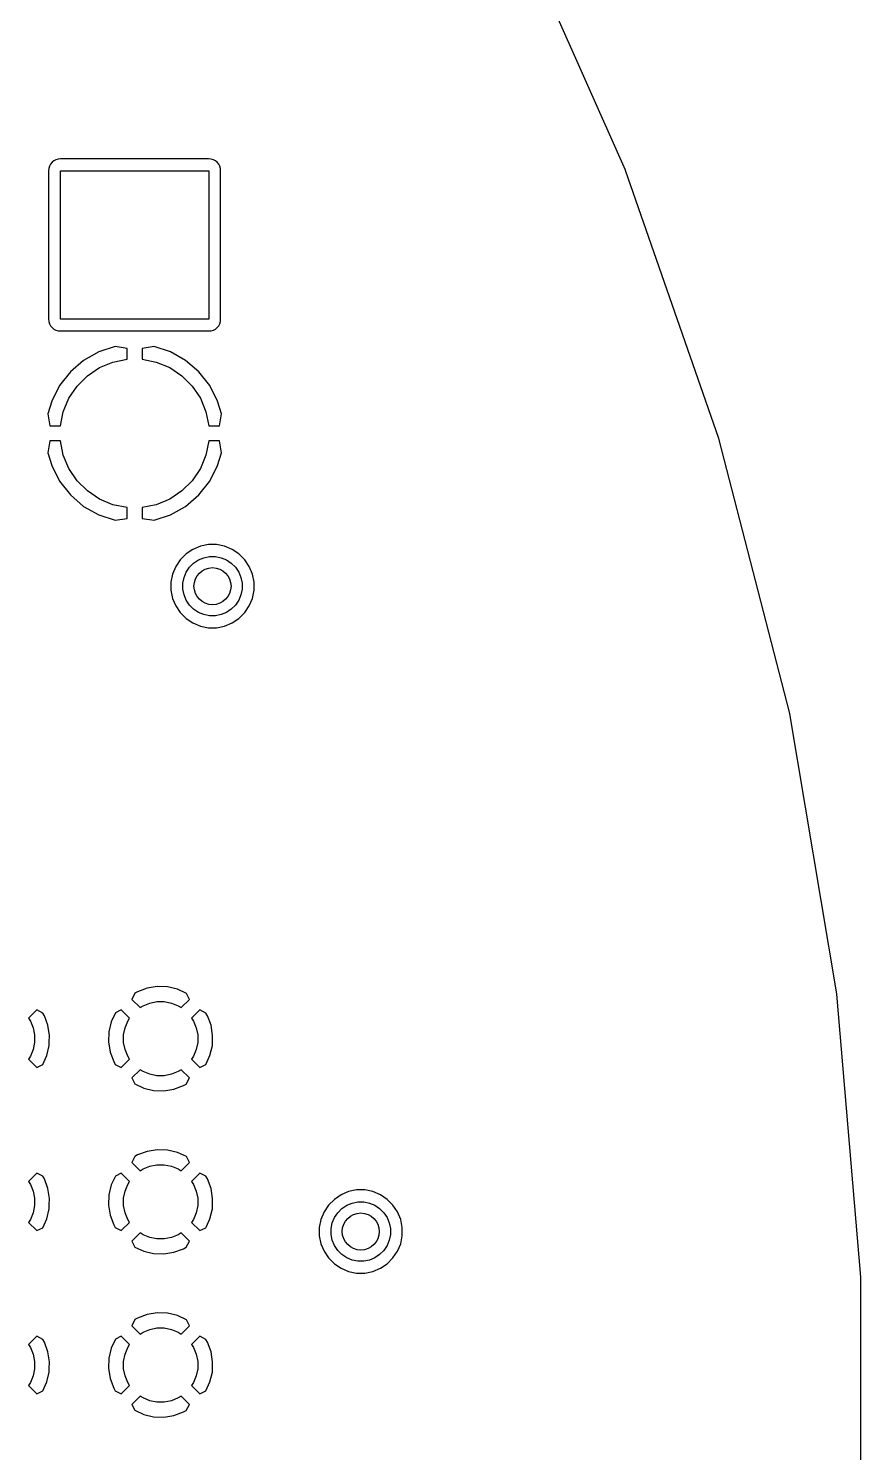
# Model space of a CAD drawing. Extents: x 115.8 to 161.5, y -138.1 to -92.4.
# Drawn here: x 155.91 to 161.52, y -115.49 to -105.89 of the extents above; entities that cross this region are included whole.
import ezdxf

# ---------------------------------------------------------------- set-up
doc = ezdxf.new("R2010")
doc.units = 0
doc.layers.add('BLACK', color=7, linetype='CONTINUOUS')

msp = doc.modelspace()

# ---------------------------------------------------------------- linework, layer by layer
at = {"layer": 'BLACK', "linetype": 'CONTINUOUS'}
for p, q in [((159.154, -105.095), (159.933, -106.844)), ((156.051, -106.819), (156.046, -106.834)), ((156.058, -106.805), (156.051, -106.819)), ((156.068, -106.793), (156.058, -106.805)), ((156.08, -106.783), (156.068, -106.793)), ((156.094, -106.776), (156.08, -106.783)), ((156.109, -106.771), (156.094, -106.776)), ((156.126, -106.77), (156.109, -106.771)), ((157.124, -106.77), (156.126, -106.77)), ((157.141, -106.771), (157.124, -106.77)), ((157.156, -106.776), (157.141, -106.771)), ((157.17, -106.783), (157.156, -106.776)), ((157.182, -106.793), (157.17, -106.783)), ((157.192, -106.805), (157.182, -106.793)), ((157.199, -106.819), (157.192, -106.805)), ((157.204, -106.834), (157.199, -106.819)), ((156.046, -106.834), (156.045, -106.851)), ((156.045, -106.851), (156.045, -107.849)), ((156.125, -107.85), (156.125, -106.85)), ((156.125, -106.85), (157.125, -106.85)), ((157.125, -106.85), (157.125, -107.85)), ((157.205, -106.851), (157.204, -106.834)), ((157.205, -107.849), (157.205, -106.851)), ((159.933, -106.844), (159.933, -106.844)), ((159.933, -106.844), (159.933, -106.844)), ((159.933, -106.844), (159.933, -106.845)), ((159.933, -106.845), (160.563, -108.653)), ((156.045, -107.849), (156.046, -107.866)), ((156.046, -107.866), (156.051, -107.881)), ((156.051, -107.881), (156.058, -107.895)), ((157.125, -107.85), (156.125, -107.85)), ((157.192, -107.895), (157.199, -107.881)), ((157.199, -107.881), (157.204, -107.866)), ((157.204, -107.866), (157.205, -107.849)), ((156.058, -107.895), (156.068, -107.907)), ((156.068, -107.907), (156.08, -107.917)), ((156.08, -107.917), (156.094, -107.924)), ((156.094, -107.924), (156.109, -107.929)), ((156.109, -107.929), (156.126, -107.93)), ((156.126, -107.93), (157.124, -107.93)), ((157.124, -107.93), (157.141, -107.929)), ((157.141, -107.929), (157.156, -107.924)), ((157.156, -107.924), (157.17, -107.917)), ((157.17, -107.917), (157.182, -107.907)), ((157.182, -107.907), (157.192, -107.895)), ((156.383, -108.071), (156.281, -108.128)), ((156.494, -108.035), (156.383, -108.071)), ((156.575, -108.047), (156.494, -108.035)), ((156.575, -108.12), (156.575, -108.047)), ((156.756, -108.035), (156.675, -108.047)), ((156.675, -108.047), (156.675, -108.12)), ((156.867, -108.071), (156.756, -108.035)), ((156.969, -108.128), (156.867, -108.071)), ((156.281, -108.128), (156.192, -108.205)), ((156.388, -108.177), (156.479, -108.139)), ((156.479, -108.139), (156.575, -108.12)), ((156.675, -108.12), (156.771, -108.139)), ((156.771, -108.139), (156.862, -108.177)), ((157.058, -108.205), (156.969, -108.128)), ((156.192, -108.205), (156.119, -108.298)), ((156.237, -108.301), (156.306, -108.232)), ((156.306, -108.232), (156.388, -108.177)), ((156.862, -108.177), (156.944, -108.232)), ((156.944, -108.232), (157.013, -108.301)), ((157.131, -108.298), (157.058, -108.205)), ((156.119, -108.298), (156.066, -108.403)), ((156.182, -108.383), (156.237, -108.301)), ((157.013, -108.301), (157.068, -108.383)), ((157.184, -108.403), (157.131, -108.298)), ((156.066, -108.403), (156.04, -108.488)), ((156.144, -108.474), (156.182, -108.383)), ((157.068, -108.383), (157.106, -108.474)), ((157.21, -108.488), (157.184, -108.403)), ((156.04, -108.488), (156.053, -108.57)), ((156.125, -108.57), (156.144, -108.474)), ((157.106, -108.474), (157.125, -108.57)), ((157.197, -108.57), (157.21, -108.488)), ((156.053, -108.57), (156.125, -108.57)), ((157.125, -108.57), (157.197, -108.57)), ((160.563, -108.653), (160.563, -108.653)), ((160.563, -108.653), (160.563, -108.654)), ((160.563, -108.654), (160.563, -108.654)), ((160.563, -108.654), (161.04, -110.509)), ((156.053, -108.67), (156.04, -108.752)), ((156.125, -108.67), (156.053, -108.67)), ((156.144, -108.766), (156.125, -108.67)), ((157.125, -108.67), (157.106, -108.766)), ((157.197, -108.67), (157.125, -108.67)), ((157.21, -108.752), (157.197, -108.67)), ((156.04, -108.752), (156.066, -108.837)), ((156.066, -108.837), (156.119, -108.942)), ((156.182, -108.857), (156.144, -108.766)), ((157.106, -108.766), (157.068, -108.857)), ((157.131, -108.942), (157.184, -108.837)), ((157.184, -108.837), (157.21, -108.752)), ((156.119, -108.942), (156.192, -109.035)), ((156.237, -108.939), (156.182, -108.857)), ((156.306, -109.008), (156.237, -108.939)), ((157.013, -108.939), (156.944, -109.008)), ((157.068, -108.857), (157.013, -108.939)), ((157.058, -109.035), (157.131, -108.942)), ((156.192, -109.035), (156.281, -109.112)), ((156.388, -109.063), (156.306, -109.008)), ((156.944, -109.008), (156.862, -109.063)), ((156.969, -109.112), (157.058, -109.035)), ((156.281, -109.112), (156.383, -109.169)), ((156.479, -109.101), (156.388, -109.063)), ((156.575, -109.12), (156.479, -109.101)), ((156.575, -109.193), (156.575, -109.12)), ((156.771, -109.101), (156.675, -109.12)), ((156.675, -109.12), (156.675, -109.193)), ((156.862, -109.063), (156.771, -109.101)), ((156.867, -109.169), (156.969, -109.112)), ((156.383, -109.169), (156.494, -109.205)), ((156.494, -109.205), (156.575, -109.193)), ((156.675, -109.193), (156.756, -109.205)), ((156.756, -109.205), (156.867, -109.169)), ((157.017, -109.402), (156.972, -109.433)), ((157.068, -109.381), (157.017, -109.402)), ((157.122, -109.37), (157.068, -109.381)), ((157.178, -109.37), (157.122, -109.37)), ((157.232, -109.381), (157.178, -109.37)), ((157.283, -109.402), (157.232, -109.381)), ((157.328, -109.433), (157.283, -109.402)), ((156.902, -109.517), (156.881, -109.568)), ((156.933, -109.472), (156.902, -109.517)), ((156.972, -109.433), (156.933, -109.472)), ((156.995, -109.523), (157.023, -109.495)), ((157.023, -109.495), (157.055, -109.473)), ((157.055, -109.473), (157.092, -109.458)), ((157.092, -109.458), (157.13, -109.45)), ((157.13, -109.45), (157.17, -109.45)), ((157.17, -109.45), (157.208, -109.458)), ((157.208, -109.458), (157.245, -109.473)), ((157.245, -109.473), (157.277, -109.495)), ((157.277, -109.495), (157.305, -109.523)), ((157.367, -109.472), (157.328, -109.433)), ((157.398, -109.517), (157.367, -109.472)), ((157.419, -109.568), (157.398, -109.517)), ((156.881, -109.568), (156.87, -109.622)), ((156.95, -109.63), (156.958, -109.592)), ((156.958, -109.592), (156.973, -109.555)), ((156.973, -109.555), (156.995, -109.523)), ((157.305, -109.523), (157.327, -109.555)), ((157.327, -109.555), (157.342, -109.592)), ((157.342, -109.592), (157.35, -109.63)), ((157.43, -109.622), (157.419, -109.568)), ((156.87, -109.622), (156.87, -109.678)), ((156.87, -109.678), (156.881, -109.732)), ((156.95, -109.67), (156.95, -109.63)), ((156.958, -109.708), (156.95, -109.67)), ((156.973, -109.745), (156.958, -109.708)), ((157.342, -109.708), (157.327, -109.745)), ((157.35, -109.67), (157.342, -109.708)), ((157.35, -109.63), (157.35, -109.67)), ((157.419, -109.732), (157.43, -109.678)), ((157.43, -109.678), (157.43, -109.622)), ((156.881, -109.732), (156.902, -109.783)), ((156.902, -109.783), (156.933, -109.828)), ((156.995, -109.777), (156.973, -109.745)), ((157.023, -109.805), (156.995, -109.777)), ((157.055, -109.827), (157.023, -109.805)), ((157.277, -109.805), (157.245, -109.827)), ((157.305, -109.777), (157.277, -109.805)), ((157.327, -109.745), (157.305, -109.777)), ((157.367, -109.828), (157.398, -109.783)), ((157.398, -109.783), (157.419, -109.732)), ((156.933, -109.828), (156.972, -109.867)), ((156.972, -109.867), (157.017, -109.898)), ((157.017, -109.898), (157.068, -109.919)), ((157.092, -109.842), (157.055, -109.827)), ((157.13, -109.85), (157.092, -109.842)), ((157.17, -109.85), (157.13, -109.85)), ((157.208, -109.842), (157.17, -109.85)), ((157.245, -109.827), (157.208, -109.842)), ((157.232, -109.919), (157.283, -109.898)), ((157.283, -109.898), (157.328, -109.867)), ((157.328, -109.867), (157.367, -109.828)), ((157.068, -109.919), (157.122, -109.93)), ((157.122, -109.93), (157.178, -109.93)), ((157.178, -109.93), (157.232, -109.919)), ((161.04, -110.509), (161.04, -110.509)), ((161.04, -110.509), (161.04, -110.509)), ((161.04, -110.509), (161.04, -110.51)), ((161.04, -110.51), (161.359, -112.397)), ((156.627, -112.394), (156.606, -112.435)), ((156.645, -112.384), (156.627, -112.394)), ((156.71, -112.36), (156.645, -112.384)), ((156.778, -112.349), (156.71, -112.36)), ((156.847, -112.351), (156.778, -112.349)), ((156.914, -112.367), (156.847, -112.351)), ((156.974, -112.395), (156.914, -112.367)), ((156.994, -112.435), (156.974, -112.395)), ((161.359, -112.397), (161.359, -112.398)), ((161.359, -112.398), (161.359, -112.398)), ((161.359, -112.398), (161.359, -112.399)), ((161.359, -112.399), (161.519, -114.307)), ((156.606, -112.435), (156.662, -112.491)), ((156.662, -112.491), (156.682, -112.478)), ((156.682, -112.478), (156.727, -112.46)), ((156.727, -112.46), (156.775, -112.45)), ((156.775, -112.45), (156.825, -112.45)), ((156.825, -112.45), (156.873, -112.46)), ((156.873, -112.46), (156.918, -112.478)), ((156.918, -112.478), (156.938, -112.491)), ((156.938, -112.491), (156.994, -112.435)), ((155.965, -112.506), (155.909, -112.562)), ((155.909, -112.562), (155.922, -112.582)), ((155.922, -112.582), (155.94, -112.627)), ((156.006, -112.527), (155.965, -112.506)), ((156.016, -112.545), (156.006, -112.527)), ((156.04, -112.61), (156.016, -112.545)), ((156.467, -112.586), (156.451, -112.653)), ((156.495, -112.526), (156.467, -112.586)), ((156.535, -112.506), (156.495, -112.526)), ((156.591, -112.562), (156.535, -112.506)), ((156.56, -112.627), (156.578, -112.582)), ((156.578, -112.582), (156.591, -112.562)), ((157.065, -112.506), (157.009, -112.562)), ((157.009, -112.562), (157.022, -112.582)), ((157.022, -112.582), (157.04, -112.627)), ((157.106, -112.527), (157.065, -112.506)), ((157.116, -112.545), (157.106, -112.527)), ((157.14, -112.61), (157.116, -112.545)), ((155.94, -112.627), (155.95, -112.675)), ((155.95, -112.675), (155.95, -112.725)), ((156.051, -112.678), (156.04, -112.61)), ((156.049, -112.723), (156.051, -112.678)), ((156.451, -112.653), (156.449, -112.722)), ((156.55, -112.675), (156.56, -112.627)), ((156.55, -112.725), (156.55, -112.675)), ((157.04, -112.627), (157.05, -112.675)), ((157.05, -112.675), (157.05, -112.725)), ((157.151, -112.678), (157.14, -112.61)), ((157.149, -112.747), (157.151, -112.678)), ((155.94, -112.773), (155.922, -112.818)), ((155.95, -112.725), (155.94, -112.773)), ((156.033, -112.814), (156.049, -112.747)), ((156.049, -112.747), (156.049, -112.723)), ((156.449, -112.722), (156.46, -112.79)), ((156.56, -112.773), (156.55, -112.725)), ((156.578, -112.818), (156.56, -112.773)), ((157.04, -112.773), (157.022, -112.818)), ((157.05, -112.725), (157.04, -112.773)), ((157.133, -112.814), (157.149, -112.747)), ((155.922, -112.818), (155.909, -112.838)), ((155.909, -112.838), (155.965, -112.894)), ((155.965, -112.894), (156.005, -112.874)), ((156.005, -112.874), (156.033, -112.814)), ((156.46, -112.79), (156.484, -112.855)), ((156.484, -112.855), (156.494, -112.873)), ((156.494, -112.873), (156.535, -112.894)), ((156.535, -112.894), (156.591, -112.838)), ((156.591, -112.838), (156.578, -112.818)), ((157.022, -112.818), (157.009, -112.838)), ((157.009, -112.838), (157.065, -112.894)), ((157.065, -112.894), (157.105, -112.874)), ((157.105, -112.874), (157.133, -112.814)), ((156.662, -112.909), (156.606, -112.965)), ((156.606, -112.965), (156.626, -113.005)), ((156.682, -112.922), (156.662, -112.909)), ((156.727, -112.94), (156.682, -112.922)), ((156.775, -112.95), (156.727, -112.94)), ((156.825, -112.95), (156.775, -112.95)), ((156.873, -112.94), (156.825, -112.95)), ((156.918, -112.922), (156.873, -112.94)), ((156.938, -112.909), (156.918, -112.922)), ((156.994, -112.965), (156.938, -112.909)), ((156.973, -113.006), (156.994, -112.965)), ((156.626, -113.005), (156.686, -113.033)), ((156.686, -113.033), (156.753, -113.049)), ((156.753, -113.049), (156.822, -113.051)), ((156.822, -113.051), (156.89, -113.04)), ((156.89, -113.04), (156.955, -113.016)), ((156.955, -113.016), (156.973, -113.006)), ((156.778, -113.449), (156.71, -113.46)), ((156.847, -113.451), (156.778, -113.449)), ((156.914, -113.467), (156.847, -113.451)), ((156.627, -113.494), (156.606, -113.535)), ((156.606, -113.535), (156.662, -113.591)), ((156.645, -113.484), (156.627, -113.494)), ((156.71, -113.46), (156.645, -113.484)), ((156.727, -113.56), (156.775, -113.55)), ((156.775, -113.55), (156.825, -113.55)), ((156.825, -113.55), (156.873, -113.56)), ((156.974, -113.495), (156.914, -113.467)), ((156.938, -113.591), (156.994, -113.535)), ((156.994, -113.535), (156.974, -113.495)), ((155.965, -113.606), (155.909, -113.662)), ((156.006, -113.627), (155.965, -113.606)), ((156.016, -113.645), (156.006, -113.627)), ((156.04, -113.71), (156.016, -113.645)), ((156.495, -113.626), (156.467, -113.686)), ((156.535, -113.606), (156.495, -113.626)), ((156.591, -113.662), (156.535, -113.606)), ((156.662, -113.591), (156.682, -113.578)), ((156.682, -113.578), (156.727, -113.56)), ((156.873, -113.56), (156.918, -113.578)), ((156.918, -113.578), (156.938, -113.591)), ((157.065, -113.606), (157.009, -113.662)), ((157.106, -113.627), (157.065, -113.606)), ((157.116, -113.645), (157.106, -113.627)), ((157.14, -113.71), (157.116, -113.645)), ((155.909, -113.662), (155.922, -113.682)), ((155.922, -113.682), (155.94, -113.727)), ((155.94, -113.727), (155.95, -113.775)), ((156.051, -113.778), (156.04, -113.71)), ((156.467, -113.686), (156.451, -113.753)), ((156.55, -113.775), (156.56, -113.727)), ((156.56, -113.727), (156.578, -113.682)), ((156.578, -113.682), (156.591, -113.662)), ((157.009, -113.662), (157.022, -113.682)), ((157.022, -113.682), (157.04, -113.727)), ((157.04, -113.727), (157.05, -113.775)), ((157.151, -113.778), (157.14, -113.71)), ((158.068, -113.731), (158.017, -113.752)), ((158.122, -113.72), (158.068, -113.731)), ((158.178, -113.72), (158.122, -113.72)), ((158.232, -113.731), (158.178, -113.72)), ((158.283, -113.752), (158.232, -113.731)), ((155.95, -113.825), (155.94, -113.873)), ((155.95, -113.775), (155.95, -113.825)), ((156.049, -113.822), (156.051, -113.778)), ((156.049, -113.823), (156.049, -113.822)), ((156.049, -113.847), (156.049, -113.823)), ((156.451, -113.753), (156.449, -113.822)), ((156.449, -113.822), (156.46, -113.89)), ((156.55, -113.825), (156.55, -113.775)), ((156.56, -113.873), (156.55, -113.825)), ((157.05, -113.825), (157.04, -113.873)), ((157.05, -113.775), (157.05, -113.825)), ((157.149, -113.847), (157.151, -113.778)), ((157.933, -113.822), (157.902, -113.867)), ((157.972, -113.783), (157.933, -113.822)), ((158.017, -113.752), (157.972, -113.783)), ((158.023, -113.845), (158.055, -113.823)), ((158.055, -113.823), (158.092, -113.808)), ((158.092, -113.808), (158.13, -113.8)), ((158.13, -113.8), (158.17, -113.8)), ((158.17, -113.8), (158.208, -113.808)), ((158.208, -113.808), (158.245, -113.823)), ((158.245, -113.823), (158.277, -113.845)), ((158.328, -113.783), (158.283, -113.752)), ((158.367, -113.822), (158.328, -113.783)), ((158.398, -113.867), (158.367, -113.822)), ((155.922, -113.918), (155.909, -113.938)), ((155.94, -113.873), (155.922, -113.918)), ((156.005, -113.974), (156.033, -113.914)), ((156.033, -113.914), (156.049, -113.847)), ((156.46, -113.89), (156.484, -113.955)), ((156.578, -113.918), (156.56, -113.873)), ((156.591, -113.938), (156.578, -113.918)), ((157.022, -113.918), (157.009, -113.938)), ((157.04, -113.873), (157.022, -113.918)), ((157.109, -113.966), (157.133, -113.914)), ((157.133, -113.914), (157.149, -113.847)), ((157.881, -113.918), (157.87, -113.972)), ((157.902, -113.867), (157.881, -113.918)), ((157.958, -113.942), (157.973, -113.905)), ((157.973, -113.905), (157.995, -113.873)), ((157.995, -113.873), (158.023, -113.845)), ((158.277, -113.845), (158.305, -113.873)), ((158.305, -113.873), (158.327, -113.905)), ((158.327, -113.905), (158.342, -113.942)), ((158.419, -113.918), (158.398, -113.867)), ((158.43, -113.972), (158.419, -113.918)), ((155.909, -113.938), (155.965, -113.994)), ((155.965, -113.994), (156.005, -113.974)), ((156.484, -113.955), (156.494, -113.973)), ((156.494, -113.973), (156.535, -113.994)), ((156.535, -113.994), (156.591, -113.938)), ((156.662, -114.009), (156.606, -114.065)), ((156.682, -114.022), (156.662, -114.009)), ((156.727, -114.04), (156.682, -114.022)), ((156.918, -114.022), (156.873, -114.04)), ((156.938, -114.009), (156.918, -114.022)), ((156.994, -114.065), (156.938, -114.009)), ((157.009, -113.938), (157.065, -113.994)), ((157.065, -113.994), (157.105, -113.974)), ((157.105, -113.974), (157.109, -113.966)), ((157.109, -113.966), (157.109, -113.966)), ((157.87, -113.972), (157.87, -114.028)), ((157.87, -114.028), (157.881, -114.082)), ((157.95, -113.98), (157.958, -113.942)), ((157.95, -114.02), (157.95, -113.98)), ((157.958, -114.058), (157.95, -114.02)), ((158.342, -113.942), (158.35, -113.98)), ((158.35, -114.02), (158.342, -114.058)), ((158.35, -113.98), (158.35, -114.02)), ((158.419, -114.082), (158.43, -114.028)), ((158.43, -114.028), (158.43, -113.972)), ((156.606, -114.065), (156.626, -114.105)), ((156.626, -114.105), (156.686, -114.133)), ((156.775, -114.05), (156.727, -114.04)), ((156.825, -114.05), (156.775, -114.05)), ((156.873, -114.04), (156.825, -114.05)), ((156.89, -114.14), (156.955, -114.116)), ((156.955, -114.116), (156.973, -114.106)), ((156.973, -114.106), (156.994, -114.065)), ((157.881, -114.082), (157.902, -114.133)), ((157.973, -114.095), (157.958, -114.058)), ((157.995, -114.127), (157.973, -114.095)), ((158.327, -114.095), (158.305, -114.127)), ((158.342, -114.058), (158.327, -114.095)), ((158.398, -114.133), (158.419, -114.082)), ((156.686, -114.133), (156.753, -114.149)), ((156.753, -114.149), (156.822, -114.151)), ((156.822, -114.151), (156.89, -114.14)), ((157.902, -114.133), (157.933, -114.178)), ((157.933, -114.178), (157.972, -114.217)), ((157.972, -114.217), (158.017, -114.248)), ((158.023, -114.155), (157.995, -114.127)), ((158.055, -114.177), (158.023, -114.155)), ((158.092, -114.192), (158.055, -114.177)), ((158.13, -114.2), (158.092, -114.192)), ((158.17, -114.2), (158.13, -114.2)), ((158.208, -114.192), (158.17, -114.2)), ((158.245, -114.177), (158.208, -114.192)), ((158.277, -114.155), (158.245, -114.177)), ((158.305, -114.127), (158.277, -114.155)), ((158.283, -114.248), (158.328, -114.217)), ((158.328, -114.217), (158.367, -114.178)), ((158.367, -114.178), (158.398, -114.133)), ((158.017, -114.248), (158.068, -114.269)), ((158.068, -114.269), (158.122, -114.28)), ((158.122, -114.28), (158.178, -114.28)), ((158.178, -114.28), (158.232, -114.269)), ((158.232, -114.269), (158.283, -114.248)), ((161.519, -114.307), (161.519, -114.307)), ((161.519, -114.307), (161.519, -114.307)), ((161.519, -114.307), (161.52, -114.308)), ((161.52, -114.308), (161.52, -116.222)), ((156.627, -114.594), (156.606, -114.635)), ((156.645, -114.584), (156.627, -114.594)), ((156.71, -114.56), (156.645, -114.584)), ((156.778, -114.549), (156.71, -114.56)), ((156.847, -114.551), (156.778, -114.549)), ((156.914, -114.567), (156.847, -114.551)), ((156.974, -114.595), (156.914, -114.567)), ((156.994, -114.635), (156.974, -114.595)), ((156.606, -114.635), (156.662, -114.691)), ((156.662, -114.691), (156.682, -114.678)), ((156.682, -114.678), (156.727, -114.66)), ((156.727, -114.66), (156.775, -114.65)), ((156.775, -114.65), (156.825, -114.65)), ((156.825, -114.65), (156.873, -114.66)), ((156.873, -114.66), (156.918, -114.678)), ((156.918, -114.678), (156.938, -114.691)), ((156.938, -114.691), (156.994, -114.635)), ((155.965, -114.706), (155.909, -114.762)), ((155.909, -114.762), (155.922, -114.782)), ((155.922, -114.782), (155.94, -114.827)), ((156.006, -114.727), (155.965, -114.706)), ((156.016, -114.745), (156.006, -114.727)), ((156.04, -114.81), (156.016, -114.745)), ((156.467, -114.786), (156.451, -114.853)), ((156.495, -114.726), (156.467, -114.786)), ((156.535, -114.706), (156.495, -114.726)), ((156.591, -114.762), (156.535, -114.706)), ((156.56, -114.827), (156.578, -114.782)), ((156.578, -114.782), (156.591, -114.762)), ((157.065, -114.706), (157.009, -114.762)), ((157.009, -114.762), (157.022, -114.782)), ((157.022, -114.782), (157.04, -114.827)), ((157.106, -114.727), (157.065, -114.706)), ((157.116, -114.745), (157.106, -114.727)), ((157.14, -114.81), (157.116, -114.745)), ((155.94, -114.827), (155.95, -114.875)), ((155.95, -114.875), (155.95, -114.925)), ((156.051, -114.878), (156.04, -114.81)), ((156.049, -114.923), (156.051, -114.878)), ((156.451, -114.853), (156.449, -114.922)), ((156.55, -114.875), (156.56, -114.827)), ((156.55, -114.925), (156.55, -114.875)), ((157.04, -114.827), (157.05, -114.875)), ((157.05, -114.875), (157.05, -114.925)), ((157.151, -114.878), (157.14, -114.81)), ((157.149, -114.947), (157.151, -114.878)), ((155.94, -114.973), (155.922, -115.018)), ((155.95, -114.925), (155.94, -114.973)), ((156.033, -115.014), (156.049, -114.947)), ((156.049, -114.947), (156.049, -114.923)), ((156.449, -114.922), (156.46, -114.99)), ((156.46, -114.99), (156.484, -115.055)), ((156.56, -114.973), (156.55, -114.925)), ((156.578, -115.018), (156.56, -114.973)), ((157.04, -114.973), (157.022, -115.018)), ((157.05, -114.925), (157.04, -114.973)), ((157.133, -115.014), (157.149, -114.947)), ((155.922, -115.018), (155.909, -115.038)), ((155.909, -115.038), (155.965, -115.094)), ((155.965, -115.094), (156.005, -115.074)), ((156.005, -115.074), (156.033, -115.014)), ((156.484, -115.055), (156.494, -115.073)), ((156.494, -115.073), (156.535, -115.094)), ((156.535, -115.094), (156.591, -115.038)), ((156.591, -115.038), (156.578, -115.018)), ((157.022, -115.018), (157.009, -115.038)), ((157.009, -115.038), (157.065, -115.094)), ((157.065, -115.094), (157.105, -115.074)), ((157.105, -115.074), (157.133, -115.014)), ((156.662, -115.109), (156.606, -115.165)), ((156.606, -115.165), (156.626, -115.205)), ((156.682, -115.122), (156.662, -115.109)), ((156.727, -115.14), (156.682, -115.122)), ((156.775, -115.15), (156.727, -115.14)), ((156.825, -115.15), (156.775, -115.15)), ((156.873, -115.14), (156.825, -115.15)), ((156.918, -115.122), (156.873, -115.14)), ((156.938, -115.109), (156.918, -115.122)), ((156.994, -115.165), (156.938, -115.109)), ((156.973, -115.206), (156.994, -115.165)), ((156.626, -115.205), (156.686, -115.233)), ((156.686, -115.233), (156.753, -115.249)), ((156.753, -115.249), (156.822, -115.251)), ((156.822, -115.251), (156.89, -115.24)), ((156.89, -115.24), (156.955, -115.216)), ((156.955, -115.216), (156.973, -115.206))]:
    msp.add_line(p, q, dxfattribs=at)
at = {"layer": 'BLACK'}
for centre in [(157.15, -109.65), (158.15, -114)]:
    msp.add_circle(centre, 0.125, dxfattribs=at)

doc.saveas('drawing.dxf')
